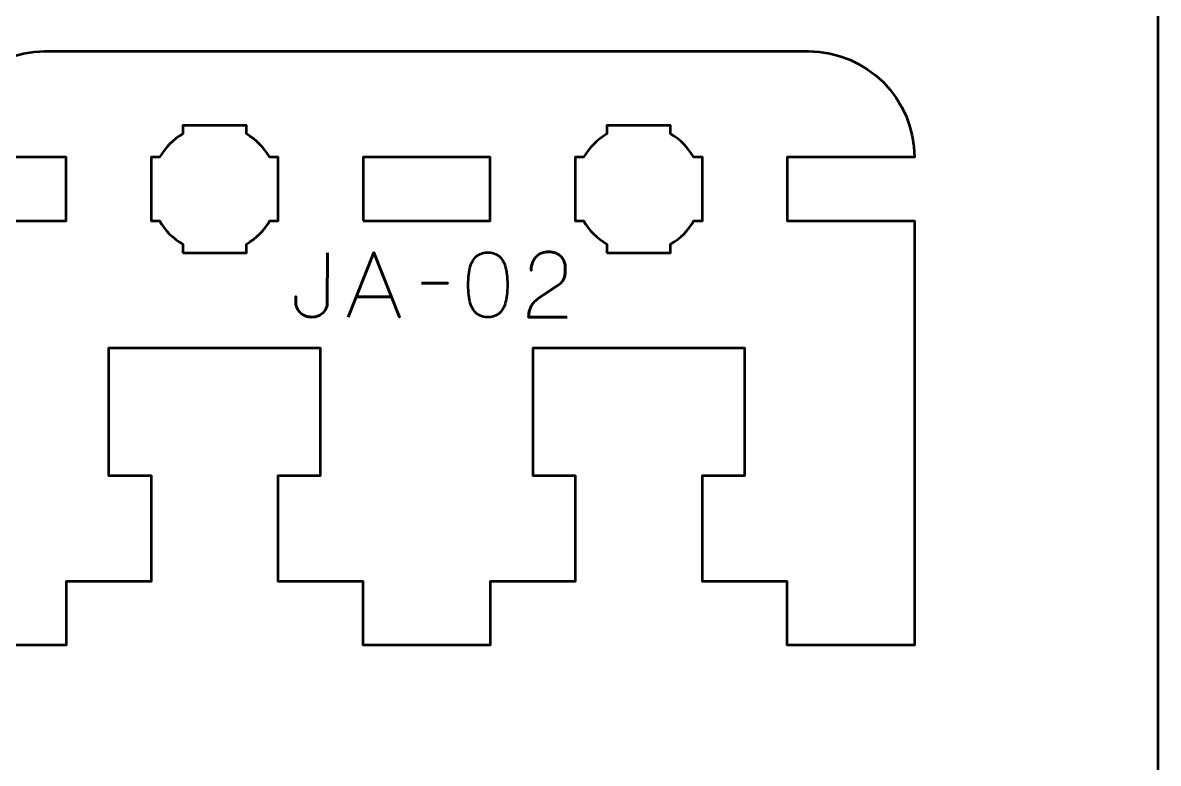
# Model space of a CAD drawing. Header units: centimetres. Extents: x -21 to 0, y -29.7 to 0.
# Drawn here: x -5.36 to 0, y -26.21 to -22.72 of the extents above; entities that cross this region are included whole.
import ezdxf

# ---------------------------------------------------------------- set-up
doc = ezdxf.new("R2010")
doc.units = ezdxf.units.CM
doc.header["$MEASUREMENT"] = 0
doc.layers.add('Layer 1', color=7, linetype='Continuous')

msp = doc.modelspace()

# ---------------------------------------------------------------- linework, layer by layer
at = {"layer": 'Layer 1', "lineweight": 53}
msp.add_lwpolyline([(-3.75001, -23.65), (-3.15001, -23.65), (-3.15001, -23.35), (-3.75001, -23.35), (-3.75001, -23.65)], close=True, dxfattribs=at)
at = {"layer": 'Layer 1', "color": 1, "lineweight": 53}
msp.add_open_spline([(-21.00003, -29.19995), (-21.00003, -29.19995), (-21.00003, -3.49992), (-21.00003, -3.49992), (-21.00003, -3.49992), (-21.00003, -3.41709), (-20.93286, -3.34992), (-20.85003, -3.34992), (-20.85003, -3.34992), (-20.7672, -3.34992), (-20.70003, -3.28275), (-20.70003, -3.19992), (-20.70003, -3.19992), (-20.70003, -3.11709), (-20.7672, -3.04992), (-20.85003, -3.04992), (-20.85003, -3.04992), (-20.93286, -3.04992), (-21.00003, -2.98275), (-21.00003, -2.89992), (-21.00003, -2.89992), (-21.00003, -2.81709), (-20.93286, -2.74992), (-20.85003, -2.74992), (-20.85003, -2.74992), (-20.7672, -2.74992), (-20.70003, -2.68275), (-20.70003, -2.59992), (-20.70003, -2.59992), (-20.70003, -2.51709), (-20.7672, -2.44992), (-20.85003, -2.44992), (-20.85003, -2.44992), (-20.93286, -2.44992), (-21.00003, -2.38275), (-21.00003, -2.29992), (-21.00003, -2.29992), (-21.00003, -2.21709), (-20.93286, -2.14992), (-20.85003, -2.14992), (-20.85003, -2.14992), (-20.7672, -2.14992), (-20.70003, -2.08275), (-20.70003, -1.99992), (-20.70003, -1.99992), (-20.70003, -1.91709), (-20.7672, -1.84992), (-20.85003, -1.84992), (-20.85003, -1.84992), (-20.93286, -1.84992), (-21.00003, -1.78275), (-21.00003, -1.69992), (-21.00003, -1.69992), (-21.00003, -1.61709), (-20.93286, -1.54992), (-20.85003, -1.54992), (-20.85003, -1.54992), (-20.7672, -1.54992), (-20.70003, -1.48275), (-20.70003, -1.39992), (-20.70003, -1.39992), (-20.70003, -1.31709), (-20.7672, -1.24992), (-20.85003, -1.24992), (-20.85003, -1.24992), (-20.93286, -1.24992), (-21.00003, -1.18275), (-21.00003, -1.09992), (-21.00003, -1.09992), (-21.00003, -1.09992), (-21.00003, -0.49992), (-21.00003, -0.49992), (-21.00003, -0.49992), (-21.00003, -0.22295), (-20.77694, 0.00004), (-20.49994, 0.00004), (-20.49994, 0.00004), (-20.49994, 0.00004), (-0.50008, 0.00004), (-0.50008, 0.00004), (-0.50008, 0.00004), (-0.22294, 0.00004), (0.00002, -0.22295), (0.00002, -0.49992), (0.00002, -0.49992), (0.00002, -0.49992), (0.00002, -29.19995), (0.00002, -29.19995), (0.00002, -29.19995), (0.00002, -29.47695), (-0.22294, -29.70004), (-0.50008, -29.70004), (-0.50008, -29.70004), (-0.50008, -29.70004), (-20.49994, -29.70004), (-20.49994, -29.70004), (-20.49994, -29.70004), (-20.77694, -29.70004), (-21.00003, -29.47695), (-21.00003, -29.19995)], degree=3, knots=[0, 0, 0, 0, 0.04, 0.04, 0.04, 0.04, 0.08, 0.08, 0.08, 0.08, 0.12, 0.12, 0.12, 0.12, 0.16, 0.16, 0.16, 0.16, 0.2, 0.2, 0.2, 0.2, 0.24, 0.24, 0.24, 0.24, 0.28, 0.28, 0.28, 0.28, 0.32, 0.32, 0.32, 0.32, 0.36, 0.36, 0.36, 0.36, 0.4, 0.4, 0.4, 0.4, 0.44, 0.44, 0.44, 0.44, 0.48, 0.48, 0.48, 0.48, 0.52, 0.52, 0.52, 0.52, 0.56, 0.56, 0.56, 0.56, 0.6, 0.6, 0.6, 0.6, 0.64, 0.64, 0.64, 0.64, 0.68, 0.68, 0.68, 0.68, 0.72, 0.72, 0.72, 0.72, 0.76, 0.76, 0.76, 0.76, 0.8, 0.8, 0.8, 0.8, 0.84, 0.84, 0.84, 0.84, 0.88, 0.88, 0.88, 0.88, 0.92, 0.92, 0.92, 0.92, 0.96, 0.96, 0.96, 0.96, 1, 1, 1, 1], dxfattribs=at)
at = {"layer": 'Layer 1', "lineweight": 53}
for points, knots in [([(-1.65001, -22.85), (-1.37392, -22.85), (-1.15001, -23.07391), (-1.15001, -23.35), (-1.15001, -23.35), (-1.15001, -23.35), (-1.75001, -23.35), (-1.75001, -23.35), (-1.75001, -23.35), (-1.75001, -23.35), (-1.75001, -23.65), (-1.75001, -23.65), (-1.75001, -23.65), (-1.75001, -23.65), (-1.15001, -23.65), (-1.15001, -23.65), (-1.15001, -23.65), (-1.15001, -23.65), (-1.15001, -25.35001), (-1.15001, -25.35001), (-1.15001, -25.35001), (-1.15001, -25.35001), (-1.15001, -25.35), (-1.15001, -25.35), (-1.15001, -25.35), (-1.15001, -25.35), (-1.15001, -25.65), (-1.15001, -25.65), (-1.15001, -25.65), (-1.15001, -25.65), (-1.75001, -25.65), (-1.75001, -25.65), (-1.75001, -25.65), (-1.75001, -25.65), (-1.75001, -25.35), (-1.75001, -25.35), (-1.75001, -25.35), (-1.75001, -25.35), (-2.15001, -25.35001), (-2.15001, -25.35001), (-2.15001, -25.35001), (-2.15001, -25.35001), (-2.15001, -24.85), (-2.15001, -24.85), (-2.15001, -24.85), (-2.15001, -24.85), (-1.95001, -24.84999), (-1.95001, -24.84999), (-1.95001, -24.84999), (-1.95001, -24.84999), (-1.95001, -24.25), (-1.95001, -24.25), (-1.95001, -24.25), (-2.33334, -24.25), (-2.56668, -24.25), (-2.95001, -24.25), (-2.95001, -24.25), (-2.95001, -24.25), (-2.95001, -24.84999), (-2.95001, -24.84999), (-2.95001, -24.84999), (-2.95001, -24.84999), (-2.75001, -24.85), (-2.75001, -24.85), (-2.75001, -24.85), (-2.75001, -24.85), (-2.75001, -25.35), (-2.75001, -25.35), (-2.75001, -25.35), (-2.75001, -25.35), (-3.15001, -25.35), (-3.15001, -25.35), (-3.15001, -25.35), (-3.15001, -25.35), (-3.15001, -25.65), (-3.15001, -25.65), (-3.15001, -25.65), (-3.15001, -25.65), (-3.75001, -25.65), (-3.75001, -25.65), (-3.75001, -25.65), (-3.75001, -25.65), (-3.75001, -25.35), (-3.75001, -25.35), (-3.75001, -25.35), (-3.75001, -25.35), (-4.15001, -25.35001), (-4.15001, -25.35001), (-4.15001, -25.35001), (-4.15001, -25.35001), (-4.15001, -24.85), (-4.15001, -24.85), (-4.15001, -24.85), (-4.15001, -24.85), (-3.95001, -24.84999), (-3.95001, -24.84999), (-3.95001, -24.84999), (-3.95001, -24.84999), (-3.95001, -24.25), (-3.95001, -24.25), (-3.95001, -24.25), (-4.33334, -24.25), (-4.56668, -24.25), (-4.95001, -24.25), (-4.95001, -24.25), (-4.95001, -24.25), (-4.95001, -24.84999), (-4.95001, -24.84999), (-4.95001, -24.84999), (-4.95001, -24.84999), (-4.75001, -24.85), (-4.75001, -24.85), (-4.75001, -24.85), (-4.75001, -24.85), (-4.75001, -25.35), (-4.75001, -25.35), (-4.75001, -25.35), (-4.75001, -25.35), (-5.15001, -25.35), (-5.15001, -25.35), (-5.15001, -25.35), (-5.15001, -25.35), (-5.15001, -25.65), (-5.15001, -25.65), (-5.15001, -25.65), (-5.15001, -25.65), (-5.73751, -25.65), (-5.73751, -25.65), (-5.73751, -25.65), (-5.73751, -25.65), (-5.74813, -23.65), (-5.74813, -23.65), (-5.74813, -23.65), (-5.74813, -23.65), (-5.15001, -23.65), (-5.15001, -23.65), (-5.15001, -23.65), (-5.15001, -23.65), (-5.15001, -23.35), (-5.15001, -23.35), (-5.15001, -23.35), (-5.15001, -23.35), (-5.75001, -23.35), (-5.75001, -23.35), (-5.75001, -23.35), (-5.75001, -23.07391), (-5.5261, -22.85), (-5.25001, -22.85)], [0, 0, 0, 0, 0.027027, 0.027027, 0.027027, 0.027027, 0.0540541, 0.0540541, 0.0540541, 0.0540541, 0.0810811, 0.0810811, 0.0810811, 0.0810811, 0.1081081, 0.1081081, 0.1081081, 0.1081081, 0.1351351, 0.1351351, 0.1351351, 0.1351351, 0.1621622, 0.1621622, 0.1621622, 0.1621622, 0.1891892, 0.1891892, 0.1891892, 0.1891892, 0.2162162, 0.2162162, 0.2162162, 0.2162162, 0.2432432, 0.2432432, 0.2432432, 0.2432432, 0.2702703, 0.2702703, 0.2702703, 0.2702703, 0.2972973, 0.2972973, 0.2972973, 0.2972973, 0.3243243, 0.3243243, 0.3243243, 0.3243243, 0.3513514, 0.3513514, 0.3513514, 0.3513514, 0.3783784, 0.3783784, 0.3783784, 0.3783784, 0.4054054, 0.4054054, 0.4054054, 0.4054054, 0.4324324, 0.4324324, 0.4324324, 0.4324324, 0.4594595, 0.4594595, 0.4594595, 0.4594595, 0.4864865, 0.4864865, 0.4864865, 0.4864865, 0.5135135, 0.5135135, 0.5135135, 0.5135135, 0.5405405, 0.5405405, 0.5405405, 0.5405405, 0.5675676, 0.5675676, 0.5675676, 0.5675676, 0.5945946, 0.5945946, 0.5945946, 0.5945946, 0.6216216, 0.6216216, 0.6216216, 0.6216216, 0.6486486, 0.6486486, 0.6486486, 0.6486486, 0.6756757, 0.6756757, 0.6756757, 0.6756757, 0.7027027, 0.7027027, 0.7027027, 0.7027027, 0.7297297, 0.7297297, 0.7297297, 0.7297297, 0.7567568, 0.7567568, 0.7567568, 0.7567568, 0.7837838, 0.7837838, 0.7837838, 0.7837838, 0.8108108, 0.8108108, 0.8108108, 0.8108108, 0.8378378, 0.8378378, 0.8378378, 0.8378378, 0.8648649, 0.8648649, 0.8648649, 0.8648649, 0.8918919, 0.8918919, 0.8918919, 0.8918919, 0.9189189, 0.9189189, 0.9189189, 0.9189189, 0.9459459, 0.9459459, 0.9459459, 0.9459459, 0.972973, 0.972973, 0.972973, 0.972973, 1, 1, 1, 1]), ([(-4.60001, -23.8), (-4.60001, -23.8), (-4.60001, -23.75985), (-4.60001, -23.75985), (-4.60001, -23.75985), (-4.64554, -23.7335), (-4.6835, -23.69553), (-4.70985, -23.65), (-4.70985, -23.65), (-4.70985, -23.65), (-4.75001, -23.65), (-4.75001, -23.65), (-4.75001, -23.65), (-4.75001, -23.65), (-4.75001, -23.5), (-4.75001, -23.5), (-4.75001, -23.5), (-4.75001, -23.5), (-4.75001, -23.35), (-4.75001, -23.35), (-4.75001, -23.35), (-4.75001, -23.35), (-4.70985, -23.35), (-4.70985, -23.35), (-4.70985, -23.35), (-4.6835, -23.30447), (-4.64554, -23.2665), (-4.60001, -23.24015), (-4.60001, -23.24015), (-4.60001, -23.24015), (-4.60001, -23.2), (-4.60001, -23.2), (-4.60001, -23.2), (-4.60001, -23.2), (-4.45001, -23.2), (-4.45001, -23.2), (-4.45001, -23.2), (-4.45001, -23.2), (-4.30001, -23.2), (-4.30001, -23.2), (-4.30001, -23.2), (-4.30001, -23.2), (-4.30001, -23.24015), (-4.30001, -23.24015), (-4.30001, -23.24015), (-4.25448, -23.2665), (-4.21652, -23.30447), (-4.19017, -23.35), (-4.19017, -23.35), (-4.19017, -23.35), (-4.15001, -23.35), (-4.15001, -23.35), (-4.15001, -23.35), (-4.15001, -23.35), (-4.15001, -23.5), (-4.15001, -23.5), (-4.15001, -23.5), (-4.15001, -23.5), (-4.15001, -23.65), (-4.15001, -23.65), (-4.15001, -23.65), (-4.15001, -23.65), (-4.19017, -23.65), (-4.19017, -23.65), (-4.19017, -23.65), (-4.21652, -23.69553), (-4.25448, -23.7335), (-4.30001, -23.75985), (-4.30001, -23.75985), (-4.30001, -23.75985), (-4.30001, -23.8), (-4.30001, -23.8), (-4.30001, -23.8), (-4.30001, -23.8), (-4.45001, -23.8), (-4.45001, -23.8), (-4.45001, -23.8), (-4.45001, -23.8), (-4.60001, -23.8), (-4.60001, -23.8)], [0, 0, 0, 0, 0.05, 0.05, 0.05, 0.05, 0.1, 0.1, 0.1, 0.1, 0.15, 0.15, 0.15, 0.15, 0.2, 0.2, 0.2, 0.2, 0.25, 0.25, 0.25, 0.25, 0.3, 0.3, 0.3, 0.3, 0.35, 0.35, 0.35, 0.35, 0.4, 0.4, 0.4, 0.4, 0.45, 0.45, 0.45, 0.45, 0.5, 0.5, 0.5, 0.5, 0.55, 0.55, 0.55, 0.55, 0.6, 0.6, 0.6, 0.6, 0.65, 0.65, 0.65, 0.65, 0.7, 0.7, 0.7, 0.7, 0.75, 0.75, 0.75, 0.75, 0.8, 0.8, 0.8, 0.8, 0.85, 0.85, 0.85, 0.85, 0.9, 0.9, 0.9, 0.9, 0.95, 0.95, 0.95, 0.95, 1, 1, 1, 1]), ([(-2.60001, -23.8), (-2.60001, -23.8), (-2.60001, -23.75985), (-2.60001, -23.75985), (-2.60001, -23.75985), (-2.64554, -23.7335), (-2.6835, -23.69553), (-2.70985, -23.65), (-2.70985, -23.65), (-2.70985, -23.65), (-2.75001, -23.65), (-2.75001, -23.65), (-2.75001, -23.65), (-2.75001, -23.65), (-2.75001, -23.5), (-2.75001, -23.5), (-2.75001, -23.5), (-2.75001, -23.5), (-2.75001, -23.35), (-2.75001, -23.35), (-2.75001, -23.35), (-2.75001, -23.35), (-2.70985, -23.35), (-2.70985, -23.35), (-2.70985, -23.35), (-2.6835, -23.30447), (-2.64554, -23.2665), (-2.60001, -23.24015), (-2.60001, -23.24015), (-2.60001, -23.24015), (-2.60001, -23.2), (-2.60001, -23.2), (-2.60001, -23.2), (-2.60001, -23.2), (-2.45001, -23.2), (-2.45001, -23.2), (-2.45001, -23.2), (-2.45001, -23.2), (-2.30001, -23.2), (-2.30001, -23.2), (-2.30001, -23.2), (-2.30001, -23.2), (-2.30001, -23.24015), (-2.30001, -23.24015), (-2.30001, -23.24015), (-2.25448, -23.2665), (-2.21652, -23.30447), (-2.19017, -23.35), (-2.19017, -23.35), (-2.19017, -23.35), (-2.15001, -23.35), (-2.15001, -23.35), (-2.15001, -23.35), (-2.15001, -23.35), (-2.15001, -23.5), (-2.15001, -23.5), (-2.15001, -23.5), (-2.15001, -23.5), (-2.15001, -23.65), (-2.15001, -23.65), (-2.15001, -23.65), (-2.15001, -23.65), (-2.19017, -23.65), (-2.19017, -23.65), (-2.19017, -23.65), (-2.21652, -23.69553), (-2.25448, -23.7335), (-2.30001, -23.75985), (-2.30001, -23.75985), (-2.30001, -23.75985), (-2.30001, -23.8), (-2.30001, -23.8), (-2.30001, -23.8), (-2.30001, -23.8), (-2.45001, -23.8), (-2.45001, -23.8), (-2.45001, -23.8), (-2.45001, -23.8), (-2.60001, -23.8), (-2.60001, -23.8)], [0, 0, 0, 0, 0.05, 0.05, 0.05, 0.05, 0.1, 0.1, 0.1, 0.1, 0.15, 0.15, 0.15, 0.15, 0.2, 0.2, 0.2, 0.2, 0.25, 0.25, 0.25, 0.25, 0.3, 0.3, 0.3, 0.3, 0.35, 0.35, 0.35, 0.35, 0.4, 0.4, 0.4, 0.4, 0.45, 0.45, 0.45, 0.45, 0.5, 0.5, 0.5, 0.5, 0.55, 0.55, 0.55, 0.55, 0.6, 0.6, 0.6, 0.6, 0.65, 0.65, 0.65, 0.65, 0.7, 0.7, 0.7, 0.7, 0.75, 0.75, 0.75, 0.75, 0.8, 0.8, 0.8, 0.8, 0.85, 0.85, 0.85, 0.85, 0.9, 0.9, 0.9, 0.9, 0.95, 0.95, 0.95, 0.95, 1, 1, 1, 1])]:
    msp.add_open_spline(points, degree=3, knots=knots, dxfattribs=at)
at = {"layer": 'Layer 1', "color": 3, "lineweight": 53}
msp.add_open_spline([(-5.25001, -22.85), (-5.25001, -22.85), (-1.65001, -22.85), (-1.65001, -22.85)], degree=3, dxfattribs=at)
at = {"layer": 'Layer 1', "color": 5, "lineweight": 53}
for points, knots in [([(-3.91821, -23.80035), (-3.91821, -23.80035), (-3.91863, -24.03742), (-3.91863, -24.03742), (-3.91863, -24.03742), (-3.91863, -24.04511), (-3.92026, -24.05287), (-3.92336, -24.06056), (-3.92336, -24.06056), (-3.92654, -24.06832), (-3.93119, -24.07538), (-3.93733, -24.08187), (-3.93733, -24.08187), (-3.94354, -24.08829), (-3.95109, -24.09351), (-3.96005, -24.09739), (-3.96005, -24.09739), (-3.96908, -24.10134), (-3.97938, -24.10332), (-3.99102, -24.10346), (-3.99102, -24.10346), (-4.00267, -24.10346), (-4.01318, -24.10155), (-4.02249, -24.09781), (-4.02249, -24.09781), (-4.03181, -24.094), (-4.03978, -24.08892), (-4.04634, -24.0825), (-4.04634, -24.0825), (-4.05297, -24.07608), (-4.05798, -24.06903), (-4.06151, -24.06119), (-4.06151, -24.06119), (-4.06504, -24.05336), (-4.0668, -24.04546), (-4.0668, -24.03742), (-4.0668, -24.03742), (-4.0668, -24.03742), (-4.0668, -24.00609), (-4.0668, -24.00609), (-4.0668, -24.00609), (-4.0668, -24.00609), (-4.0668, -24.03742), (-4.0668, -24.03742), (-4.0668, -24.03742), (-4.0668, -24.04546), (-4.06504, -24.05336), (-4.06151, -24.06119), (-4.06151, -24.06119), (-4.05798, -24.06903), (-4.05297, -24.07608), (-4.04634, -24.0825), (-4.04634, -24.0825), (-4.03978, -24.08892), (-4.03181, -24.094), (-4.02249, -24.09781), (-4.02249, -24.09781), (-4.01318, -24.10155), (-4.00267, -24.10346), (-3.99102, -24.10346), (-3.99102, -24.10346), (-3.97938, -24.10332), (-3.96908, -24.10134), (-3.96005, -24.09739), (-3.96005, -24.09739), (-3.95109, -24.09351), (-3.94354, -24.08829), (-3.93733, -24.08187), (-3.93733, -24.08187), (-3.93119, -24.07538), (-3.92654, -24.06832), (-3.92336, -24.06056), (-3.92336, -24.06056), (-3.92026, -24.05287), (-3.91863, -24.04511), (-3.91863, -24.03742), (-3.91863, -24.03742), (-3.91863, -24.03742), (-3.91821, -23.80035), (-3.91821, -23.80035)], [0, 0, 0, 0, 0.05, 0.05, 0.05, 0.05, 0.1, 0.1, 0.1, 0.1, 0.15, 0.15, 0.15, 0.15, 0.2, 0.2, 0.2, 0.2, 0.25, 0.25, 0.25, 0.25, 0.3, 0.3, 0.3, 0.3, 0.35, 0.35, 0.35, 0.35, 0.4, 0.4, 0.4, 0.4, 0.45, 0.45, 0.45, 0.45, 0.5, 0.5, 0.5, 0.5, 0.55, 0.55, 0.55, 0.55, 0.6, 0.6, 0.6, 0.6, 0.65, 0.65, 0.65, 0.65, 0.7, 0.7, 0.7, 0.7, 0.75, 0.75, 0.75, 0.75, 0.8, 0.8, 0.8, 0.8, 0.85, 0.85, 0.85, 0.85, 0.9, 0.9, 0.9, 0.9, 0.95, 0.95, 0.95, 0.95, 1, 1, 1, 1]), ([(-3.82, -24.10388), (-3.82, -24.10388), (-3.69893, -23.79866), (-3.69893, -23.79866), (-3.69893, -23.79866), (-3.69893, -23.79866), (-3.57743, -24.10388), (-3.57743, -24.10388), (-3.57743, -24.10388), (-3.57743, -24.10388), (-3.69893, -23.79866), (-3.69893, -23.79866), (-3.69893, -23.79866), (-3.69893, -23.79866), (-3.82, -24.10388), (-3.82, -24.10388)], [0, 0, 0, 0, 0.25, 0.25, 0.25, 0.25, 0.5, 0.5, 0.5, 0.5, 0.75, 0.75, 0.75, 0.75, 1, 1, 1, 1]), ([(-3.16172, -24.10388), (-3.14691, -24.10381), (-3.13414, -24.1012), (-3.12348, -24.09612), (-3.12348, -24.09612), (-3.1129, -24.09104), (-3.10408, -24.08377), (-3.09703, -24.07453), (-3.09703, -24.07453), (-3.09004, -24.06522), (-3.08454, -24.05421), (-3.08045, -24.04151), (-3.08045, -24.04151), (-3.07642, -24.02881), (-3.07353, -24.01491), (-3.07191, -23.99967), (-3.07191, -23.99967), (-3.07021, -23.98443), (-3.06937, -23.96841), (-3.06944, -23.95148), (-3.06944, -23.95148), (-3.06937, -23.93462), (-3.07021, -23.9186), (-3.07191, -23.90343), (-3.07191, -23.90343), (-3.07353, -23.88826), (-3.07642, -23.87429), (-3.08045, -23.86159), (-3.08045, -23.86159), (-3.08454, -23.84896), (-3.09004, -23.83796), (-3.09703, -23.82857), (-3.09703, -23.82857), (-3.10408, -23.81926), (-3.1129, -23.81199), (-3.12348, -23.80691), (-3.12348, -23.80691), (-3.13414, -23.80176), (-3.14691, -23.79915), (-3.16172, -23.79908), (-3.16172, -23.79908), (-3.17654, -23.79915), (-3.18931, -23.80176), (-3.19997, -23.80691), (-3.19997, -23.80691), (-3.21055, -23.81199), (-3.21937, -23.81926), (-3.22642, -23.82857), (-3.22642, -23.82857), (-3.23341, -23.83796), (-3.23891, -23.84896), (-3.243, -23.86159), (-3.243, -23.86159), (-3.24703, -23.87429), (-3.24992, -23.88826), (-3.25154, -23.90343), (-3.25154, -23.90343), (-3.25323, -23.9186), (-3.25408, -23.93462), (-3.25401, -23.95148), (-3.25401, -23.95148), (-3.25408, -23.96841), (-3.25323, -23.98443), (-3.25154, -23.99967), (-3.25154, -23.99967), (-3.24992, -24.01491), (-3.24703, -24.02881), (-3.243, -24.04151), (-3.243, -24.04151), (-3.23891, -24.05421), (-3.23341, -24.06522), (-3.22642, -24.07453), (-3.22642, -24.07453), (-3.21937, -24.08377), (-3.21055, -24.09104), (-3.19997, -24.09612), (-3.19997, -24.09612), (-3.18931, -24.1012), (-3.17654, -24.10381), (-3.16172, -24.10388)], [0, 0, 0, 0, 0.05, 0.05, 0.05, 0.05, 0.1, 0.1, 0.1, 0.1, 0.15, 0.15, 0.15, 0.15, 0.2, 0.2, 0.2, 0.2, 0.25, 0.25, 0.25, 0.25, 0.3, 0.3, 0.3, 0.3, 0.35, 0.35, 0.35, 0.35, 0.4, 0.4, 0.4, 0.4, 0.45, 0.45, 0.45, 0.45, 0.5, 0.5, 0.5, 0.5, 0.55, 0.55, 0.55, 0.55, 0.6, 0.6, 0.6, 0.6, 0.65, 0.65, 0.65, 0.65, 0.7, 0.7, 0.7, 0.7, 0.75, 0.75, 0.75, 0.75, 0.8, 0.8, 0.8, 0.8, 0.85, 0.85, 0.85, 0.85, 0.9, 0.9, 0.9, 0.9, 0.95, 0.95, 0.95, 0.95, 1, 1, 1, 1]), ([(-3.16172, -24.10388), (-3.14691, -24.10381), (-3.13414, -24.1012), (-3.12348, -24.09612), (-3.12348, -24.09612), (-3.1129, -24.09104), (-3.10408, -24.08377), (-3.09703, -24.07453), (-3.09703, -24.07453), (-3.09004, -24.06522), (-3.08454, -24.05421), (-3.08045, -24.04151), (-3.08045, -24.04151), (-3.07642, -24.02881), (-3.07353, -24.01491), (-3.07191, -23.99967), (-3.07191, -23.99967), (-3.07021, -23.98443), (-3.06937, -23.96841), (-3.06944, -23.95148), (-3.06944, -23.95148), (-3.06937, -23.93462), (-3.07021, -23.9186), (-3.07191, -23.90343), (-3.07191, -23.90343), (-3.07353, -23.88826), (-3.07642, -23.87429), (-3.08045, -23.86159), (-3.08045, -23.86159), (-3.08454, -23.84896), (-3.09004, -23.83796), (-3.09703, -23.82857), (-3.09703, -23.82857), (-3.10408, -23.81926), (-3.1129, -23.81199), (-3.12348, -23.80691), (-3.12348, -23.80691), (-3.13414, -23.80176), (-3.14691, -23.79915), (-3.16172, -23.79908), (-3.16172, -23.79908), (-3.17654, -23.79915), (-3.18931, -23.80176), (-3.19997, -23.80691), (-3.19997, -23.80691), (-3.21055, -23.81199), (-3.21937, -23.81926), (-3.22642, -23.82857), (-3.22642, -23.82857), (-3.23341, -23.83796), (-3.23891, -23.84896), (-3.243, -23.86159), (-3.243, -23.86159), (-3.24703, -23.87429), (-3.24992, -23.88826), (-3.25154, -23.90343), (-3.25154, -23.90343), (-3.25323, -23.9186), (-3.25408, -23.93462), (-3.25401, -23.95148), (-3.25401, -23.95148), (-3.25408, -23.96841), (-3.25323, -23.98443), (-3.25154, -23.99967), (-3.25154, -23.99967), (-3.24992, -24.01491), (-3.24703, -24.02881), (-3.243, -24.04151), (-3.243, -24.04151), (-3.23891, -24.05421), (-3.23341, -24.06522), (-3.22642, -24.07453), (-3.22642, -24.07453), (-3.21937, -24.08377), (-3.21055, -24.09104), (-3.19997, -24.09612), (-3.19997, -24.09612), (-3.18931, -24.1012), (-3.17654, -24.10381), (-3.16172, -24.10388)], [0, 0, 0, 0, 0.05, 0.05, 0.05, 0.05, 0.1, 0.1, 0.1, 0.1, 0.15, 0.15, 0.15, 0.15, 0.2, 0.2, 0.2, 0.2, 0.25, 0.25, 0.25, 0.25, 0.3, 0.3, 0.3, 0.3, 0.35, 0.35, 0.35, 0.35, 0.4, 0.4, 0.4, 0.4, 0.45, 0.45, 0.45, 0.45, 0.5, 0.5, 0.5, 0.5, 0.55, 0.55, 0.55, 0.55, 0.6, 0.6, 0.6, 0.6, 0.65, 0.65, 0.65, 0.65, 0.7, 0.7, 0.7, 0.7, 0.75, 0.75, 0.75, 0.75, 0.8, 0.8, 0.8, 0.8, 0.85, 0.85, 0.85, 0.85, 0.9, 0.9, 0.9, 0.9, 0.95, 0.95, 0.95, 0.95, 1, 1, 1, 1]), ([(-2.7875, -24.10388), (-2.7875, -24.10388), (-2.96911, -24.10388), (-2.96911, -24.10388), (-2.96911, -24.10388), (-2.96876, -24.0916), (-2.96721, -24.08074), (-2.96459, -24.07142), (-2.96459, -24.07142), (-2.96191, -24.06211), (-2.95832, -24.05393), (-2.95387, -24.04687), (-2.95387, -24.04687), (-2.94935, -24.03982), (-2.9442, -24.03354), (-2.93835, -24.02803), (-2.93835, -24.02803), (-2.93249, -24.02246), (-2.92621, -24.01738), (-2.91944, -24.01258), (-2.91944, -24.01258), (-2.91267, -24.00785), (-2.90568, -24.00313), (-2.89841, -23.99847), (-2.89841, -23.99847), (-2.89841, -23.99847), (-2.82602, -23.95021), (-2.82602, -23.95021), (-2.82602, -23.95021), (-2.81862, -23.94499), (-2.81283, -23.93928), (-2.80874, -23.93314), (-2.80874, -23.93314), (-2.80458, -23.927), (-2.80168, -23.92051), (-2.79992, -23.91366), (-2.79992, -23.91366), (-2.79823, -23.90689), (-2.79717, -23.89991), (-2.79682, -23.89285), (-2.79682, -23.89285), (-2.79646, -23.88572), (-2.79632, -23.8786), (-2.79639, -23.87147), (-2.79639, -23.87147), (-2.79639, -23.86562), (-2.79717, -23.85934), (-2.79872, -23.85256), (-2.79872, -23.85256), (-2.80034, -23.84586), (-2.80288, -23.83916), (-2.80648, -23.83253), (-2.80648, -23.83253), (-2.81008, -23.82589), (-2.81488, -23.81983), (-2.82087, -23.81432), (-2.82087, -23.81432), (-2.82687, -23.80889), (-2.83428, -23.80452), (-2.8431, -23.8012), (-2.8431, -23.8012), (-2.85192, -23.79788), (-2.86229, -23.79619), (-2.87428, -23.79612), (-2.87428, -23.79612), (-2.88635, -23.79619), (-2.897, -23.79788), (-2.90618, -23.80113), (-2.90618, -23.80113), (-2.91535, -23.80437), (-2.92318, -23.80889), (-2.92967, -23.8146), (-2.92967, -23.8146), (-2.93616, -23.82032), (-2.94138, -23.82695), (-2.94547, -23.83436), (-2.94547, -23.83436), (-2.94957, -23.84177), (-2.95253, -23.84967), (-2.95443, -23.858), (-2.95443, -23.858), (-2.95634, -23.86632), (-2.95726, -23.87479), (-2.95726, -23.88333), (-2.95726, -23.88333), (-2.95726, -23.87479), (-2.95634, -23.86632), (-2.95443, -23.858), (-2.95443, -23.858), (-2.95253, -23.84967), (-2.94957, -23.84177), (-2.94547, -23.83436), (-2.94547, -23.83436), (-2.94138, -23.82695), (-2.93616, -23.82032), (-2.92967, -23.8146), (-2.92967, -23.8146), (-2.92318, -23.80889), (-2.91535, -23.80437), (-2.90618, -23.80113), (-2.90618, -23.80113), (-2.897, -23.79788), (-2.88635, -23.79619), (-2.87428, -23.79612), (-2.87428, -23.79612), (-2.86229, -23.79619), (-2.85192, -23.79788), (-2.8431, -23.8012), (-2.8431, -23.8012), (-2.83428, -23.80452), (-2.82687, -23.80889), (-2.82087, -23.81432), (-2.82087, -23.81432), (-2.81488, -23.81983), (-2.81008, -23.82589), (-2.80648, -23.83253), (-2.80648, -23.83253), (-2.80288, -23.83916), (-2.80034, -23.84586), (-2.79872, -23.85256), (-2.79872, -23.85256), (-2.79717, -23.85934), (-2.79639, -23.86562), (-2.79639, -23.87147), (-2.79639, -23.87147), (-2.79632, -23.8786), (-2.79646, -23.88572), (-2.79682, -23.89285), (-2.79682, -23.89285), (-2.79717, -23.89991), (-2.79823, -23.90689), (-2.79992, -23.91366), (-2.79992, -23.91366), (-2.80168, -23.92051), (-2.80458, -23.927), (-2.80874, -23.93314), (-2.80874, -23.93314), (-2.81283, -23.93928), (-2.81862, -23.94499), (-2.82602, -23.95021), (-2.82602, -23.95021), (-2.82602, -23.95021), (-2.89841, -23.99847), (-2.89841, -23.99847), (-2.89841, -23.99847), (-2.90568, -24.00313), (-2.91267, -24.00785), (-2.91944, -24.01258), (-2.91944, -24.01258), (-2.92621, -24.01738), (-2.93249, -24.02246), (-2.93835, -24.02803), (-2.93835, -24.02803), (-2.9442, -24.03354), (-2.94935, -24.03982), (-2.95387, -24.04687), (-2.95387, -24.04687), (-2.95832, -24.05393), (-2.96191, -24.06211), (-2.96459, -24.07142), (-2.96459, -24.07142), (-2.96721, -24.08074), (-2.96876, -24.0916), (-2.96911, -24.10388), (-2.96911, -24.10388), (-2.96911, -24.10388), (-2.7875, -24.10388), (-2.7875, -24.10388)], [0, 0, 0, 0, 0.0238095, 0.0238095, 0.0238095, 0.0238095, 0.047619, 0.047619, 0.047619, 0.047619, 0.0714286, 0.0714286, 0.0714286, 0.0714286, 0.0952381, 0.0952381, 0.0952381, 0.0952381, 0.1190476, 0.1190476, 0.1190476, 0.1190476, 0.1428571, 0.1428571, 0.1428571, 0.1428571, 0.1666667, 0.1666667, 0.1666667, 0.1666667, 0.1904762, 0.1904762, 0.1904762, 0.1904762, 0.2142857, 0.2142857, 0.2142857, 0.2142857, 0.2380952, 0.2380952, 0.2380952, 0.2380952, 0.2619048, 0.2619048, 0.2619048, 0.2619048, 0.2857143, 0.2857143, 0.2857143, 0.2857143, 0.3095238, 0.3095238, 0.3095238, 0.3095238, 0.3333333, 0.3333333, 0.3333333, 0.3333333, 0.3571429, 0.3571429, 0.3571429, 0.3571429, 0.3809524, 0.3809524, 0.3809524, 0.3809524, 0.4047619, 0.4047619, 0.4047619, 0.4047619, 0.4285714, 0.4285714, 0.4285714, 0.4285714, 0.452381, 0.452381, 0.452381, 0.452381, 0.4761905, 0.4761905, 0.4761905, 0.4761905, 0.5, 0.5, 0.5, 0.5, 0.5238095, 0.5238095, 0.5238095, 0.5238095, 0.547619, 0.547619, 0.547619, 0.547619, 0.5714286, 0.5714286, 0.5714286, 0.5714286, 0.5952381, 0.5952381, 0.5952381, 0.5952381, 0.6190476, 0.6190476, 0.6190476, 0.6190476, 0.6428571, 0.6428571, 0.6428571, 0.6428571, 0.6666667, 0.6666667, 0.6666667, 0.6666667, 0.6904762, 0.6904762, 0.6904762, 0.6904762, 0.7142857, 0.7142857, 0.7142857, 0.7142857, 0.7380952, 0.7380952, 0.7380952, 0.7380952, 0.7619048, 0.7619048, 0.7619048, 0.7619048, 0.7857143, 0.7857143, 0.7857143, 0.7857143, 0.8095238, 0.8095238, 0.8095238, 0.8095238, 0.8333333, 0.8333333, 0.8333333, 0.8333333, 0.8571429, 0.8571429, 0.8571429, 0.8571429, 0.8809524, 0.8809524, 0.8809524, 0.8809524, 0.9047619, 0.9047619, 0.9047619, 0.9047619, 0.9285714, 0.9285714, 0.9285714, 0.9285714, 0.952381, 0.952381, 0.952381, 0.952381, 0.9761905, 0.9761905, 0.9761905, 0.9761905, 1, 1, 1, 1]), ([(-3.47414, -23.94428), (-3.47414, -23.94428), (-3.35095, -23.94428), (-3.35095, -23.94428), (-3.35095, -23.94428), (-3.35095, -23.94428), (-3.47414, -23.94428), (-3.47414, -23.94428)], [0, 0, 0, 0, 0.5, 0.5, 0.5, 0.5, 1, 1, 1, 1]), ([(-3.7819, -24.00778), (-3.7819, -24.00778), (-3.61596, -24.00778), (-3.61596, -24.00778), (-3.61596, -24.00778), (-3.61596, -24.00778), (-3.7819, -24.00778), (-3.7819, -24.00778)], [0, 0, 0, 0, 0.5, 0.5, 0.5, 0.5, 1, 1, 1, 1])]:
    msp.add_open_spline(points, degree=3, knots=knots, dxfattribs=at)

doc.saveas('drawing.dxf')
